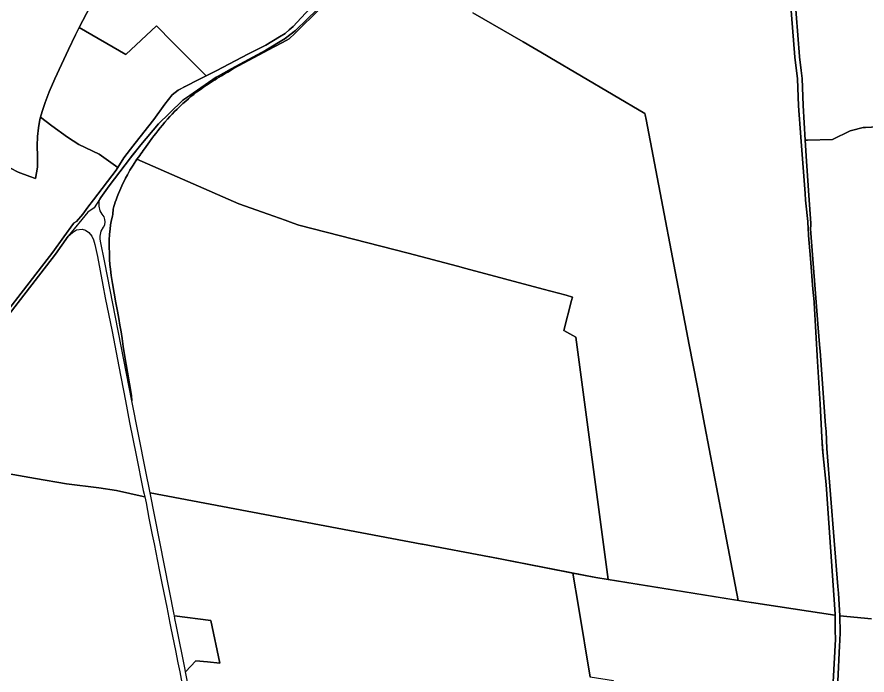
# Model space of a CAD drawing. Header units: metres. Extents: x 3 to 1005126, y 39 to 4383651.
# Drawn here: x 477823 to 479338, y 4369776 to 4370949 of the extents above; entities that cross this region are included whole.
import ezdxf

# ---------------------------------------------------------------- set-up
doc = ezdxf.new("R2010")
doc.units = ezdxf.units.M
doc.header["$MEASUREMENT"] = 0
doc.layers.add('TM_Llucmajor', color=7, linetype='Continuous')

msp = doc.modelspace()

# ---------------------------------------------------------------- linework, layer by layer
at = {"layer": 'TM_Llucmajor', "linetype": 'Continuous', "flags": 128}
for points in [[(479198.4, 4371021.5), (479209.7, 4370877.6), (479214.5, 4370838.8), (479216.1, 4370790.9), (479220.4, 4370734.9), (479228, 4370634.2), (479228.9, 4370622.5), (479229.5, 4370617), (479232.6, 4370584.8), (479232.8, 4370582.2), (479232.9, 4370581.3), (479233.3, 4370574.1), (479234.1, 4370559.4), (479237.5, 4370518.5), (479242, 4370463.7), (479243.9, 4370441.3), (479244, 4370439.7), (479250.2, 4370334.7), (479254.7, 4370259), (479258.1, 4370199.8), (479259.3, 4370179.5), (479260.5, 4370166.7), (479260.5, 4370166.7), (479265.4, 4370115.5), (479281.7, 4369884.7), (479281.7, 4369882.4), (479280.9, 4369882.5), (479132.5, 4369905.1), (479131.7, 4369905.2), (479108.9, 4369908.9), (479088, 4370017.7), (479049.2, 4370219.8), (479035.3, 4370292.3), (479021.4, 4370364.9), (478944.3, 4370766.6), (478942.8, 4370774.8), (478942.3, 4370777), (478772.8, 4370876.8), (478767, 4370880.3), (478725, 4370904.7), (478635.6, 4370956.7)], [(479278, 4369763.4), (479282.1, 4369839.8), (479281.9, 4369855.2), (479281.7, 4369882.4), (479281.7, 4369884.7), (479265.4, 4370115.5), (479260.5, 4370166.7), (479258.1, 4370199.8), (479254.7, 4370259), (479250.2, 4370334.7), (479244, 4370439.7), (479243.9, 4370441.3), (479242, 4370463.7), (479237.5, 4370518.5), (479234.1, 4370559.4), (479233.3, 4370574.1), (479232.9, 4370581.3), (479232.8, 4370582.2), (479232.6, 4370584.8), (479229.5, 4370617), (479228.9, 4370622.5), (479228, 4370634.2), (479220.4, 4370734.9), (479216.1, 4370790.9), (479214.5, 4370838.8), (479209.7, 4370877.6), (479198.4, 4371021.5)], [(479379.2, 4370754.5), (479336, 4370752), (479331.3, 4370751.8), (479311, 4370746.7), (479308.2, 4370745.9), (479276.7, 4370730.9), (479232.1, 4370729.5), (479228.2, 4370729.4), (479224.3, 4370791.4), (479222.7, 4370839.4), (479221, 4370853.5), (479217.9, 4370878.1), (479217.9, 4370878.4), (479205.9, 4371031.3)], [(479205.9, 4371031.3), (479217.9, 4370878.4), (479217.9, 4370878.1), (479221, 4370853.5), (479222.7, 4370839.4), (479224.3, 4370791.4), (479228.2, 4370729.4), (479230.5, 4370692.2), (479235.2, 4370622.3), (479238.1, 4370581.5), (479238.3, 4370576.4), (479237.8, 4370573.3), (479237.5, 4370571.3), (479251, 4370402), (479254.4, 4370358.2), (479254.8, 4370353.9), (479264.5, 4370220.5), (479264.8, 4370216.3), (479265.8, 4370210.3), (479267, 4370180), (479286.6, 4369933.6), (479287.5, 4369922), (479290.1, 4369881.4), (479290.4, 4369851.7), (479289.7, 4369837.3), (479289.3, 4369828.2), (479286.3, 4369765.2)], [(478391.3, 4370995.1), (478339.9, 4370945), (478319.1, 4370924.9), (478301.4, 4370911.2), (478301, 4370910.9), (478266.5, 4370890), (478204.7, 4370856.6), (478181.2, 4370843.4), (478181.2, 4370843.4), (478177.6, 4370841.6), (478131, 4370809.2), (478118.6, 4370800.6), (478094.3, 4370777.5), (478093.8, 4370777), (478075, 4370758.5), (478043.3, 4370721.1), (478025, 4370698), (477987, 4370648.2), (477972.2, 4370627.3), (477970.2, 4370624.5), (477969.8, 4370623.9), (477960.5, 4370608.9), (477949.2, 4370601.4), (477914.1, 4370558.2), (477891.1, 4370526.1), (477755.9, 4370351.7)], [(478363.9, 4370964.9), (478317.8, 4370919.8), (478307.7, 4370909.9), (478296, 4370903.6), (478281.5, 4370895.9), (478208.6, 4370857.3), (478205.3, 4370854.9), (478198.4, 4370850.5), (478192.3, 4370847.1), (478187.2, 4370844.2), (478183, 4370841.7), (478182.9, 4370841.6), (478179.2, 4370839.4), (478175.8, 4370837.3), (478172.4, 4370835.2), (478168.9, 4370832.9), (478165, 4370830.4), (478160.6, 4370827.5), (478155.4, 4370824), (478149.6, 4370820), (478143.5, 4370815.5), (478137.7, 4370811.2), (478132.7, 4370807.2), (478128.2, 4370803.3), (478123.5, 4370799.2), (478118.4, 4370794.6), (478113.1, 4370789.8), (478108.1, 4370785), (478103.5, 4370780.5), (478099.3, 4370776), (478095.2, 4370771.5), (478090.9, 4370766.7), (478086.5, 4370761.7), (478082.1, 4370756.4), (478077.8, 4370751.2), (478073.7, 4370746.1), (478070, 4370741.3), (478066.7, 4370737), (478063.1, 4370732.4), (478058.7, 4370726.4), (478052.8, 4370718.2), (478048.4, 4370711.8), (478047.8, 4370711), (478045.7, 4370708.1), (478043.6, 4370705.2), (478041.5, 4370702.3), (478039, 4370699.2), (478036.1, 4370695.5), (478029.5, 4370685), (478023.8, 4370675.8), (478019.4, 4370668), (478016, 4370661.8), (478013.5, 4370656.7), (478011.5, 4370652.4), (478009.6, 4370648.3), (478007.7, 4370644.1), (478005.7, 4370639.5), (478003.6, 4370634.2), (478001.5, 4370628.6), (477999.5, 4370623.3), (477997.8, 4370618.7), (477996.4, 4370614.8), (477995.4, 4370611.5), (477994.8, 4370608.7), (477994.3, 4370606.3), (477994, 4370603.7), (477993.7, 4370600.8), (477993.3, 4370597.5), (477992.7, 4370593.8), (477991.8, 4370589.6), (477990.8, 4370584.7), (477989.6, 4370578.5), (477988.6, 4370570.9), (477987.7, 4370561.8), (477987.1, 4370551.2), (477987, 4370539.4), (477987.3, 4370527.5), (477987.8, 4370516.8), (477988.3, 4370508), (477989.2, 4370499.4), (477990.8, 4370488.5), (477993.2, 4370473.8), (477996.1, 4370456.7), (477999.1, 4370439.7), (478001.8, 4370424.7), (478004.1, 4370411.5), (478006.2, 4370399.5), (478008.1, 4370388), (478009.9, 4370375.8), (478012.1, 4370361.5), (478014.9, 4370343.3), (478019.4, 4370316.2), (478026.6, 4370274.6), (478027.6, 4370264.9), (477979.1, 4370511.2), (477971.5, 4370549.7), (477970.8, 4370553.6), (477971.1, 4370558.3), (477972.8, 4370567.1), (477977.1, 4370574.7), (477979.2, 4370578.3), (477979.7, 4370583.8), (477979.3, 4370587.8), (477978, 4370593.1), (477974.4, 4370597.8), (477970.7, 4370603.5), (477969.3, 4370611.8), (477969.2, 4370617.8), (477969.8, 4370623.9), (477970.2, 4370624.5), (477972.2, 4370627.3), (477987, 4370648.2), (478025, 4370698), (478026.4, 4370699.7), (478043.3, 4370721.1), (478075, 4370758.5), (478093.8, 4370777), (478094.3, 4370777.5), (478118.6, 4370800.6), (478131, 4370809.2), (478177.6, 4370841.6), (478181.2, 4370843.4), (478181.2, 4370843.4), (478204.7, 4370856.6), (478266.5, 4370890), (478301, 4370910.9), (478319.1, 4370924.9), (478339.9, 4370945), (478391.3, 4370995.1)], [(477751, 4370355.2), (477886.4, 4370529.6), (477906.2, 4370557.2), (477923.3, 4370581.2), (477923.6, 4370581.5), (477928.8, 4370584.8), (477939.9, 4370597.3), (477948.9, 4370610), (477959, 4370623.3), (477999.5, 4370676.2), (478013.1, 4370698), (478025.2, 4370713.4), (478033.5, 4370724.1), (478066.6, 4370766.6), (478086.5, 4370793.4), (478099.5, 4370810.3), (478109.9, 4370818.7), (478121.2, 4370824.6), (478148.2, 4370838.5), (478179, 4370854), (478200.2, 4370865), (478235.6, 4370883.2), (478266.1, 4370899), (478290.8, 4370913.8), (478300.6, 4370919.8), (478308.1, 4370926), (478315, 4370932), (478322.4, 4370939.6), (478344.9, 4370964.1)], [(477953.2, 4370968.1), (477939.8, 4370942.9), (477933.6, 4370930.5), (477927, 4370917.4), (477914.5, 4370891.3), (477902, 4370864.5), (477890.2, 4370838.6), (477880.2, 4370815.5), (477872.7, 4370796.5), (477867.4, 4370780.7), (477864.7, 4370770.4), (477864.7, 4370770.4), (477863.5, 4370766.2), (477860.7, 4370751.6), (477858.9, 4370736.2), (477858.5, 4370719.4), (477859.1, 4370701), (477858.9, 4370681.2), (477855.6, 4370661.4), (477845.3, 4370664.5), (477824.8, 4370672.5), (477810.9, 4370679.8)], [(478344.9, 4370964.1), (478322.4, 4370939.6), (478315, 4370932), (478308.1, 4370926), (478300.6, 4370919.8), (478290.8, 4370913.8), (478266.1, 4370899), (478235.6, 4370883.2), (478200.2, 4370865), (478179, 4370854), (478159.9, 4370844.4), (478100.1, 4370904.4), (478100.1, 4370904.4), (478071.2, 4370933.4), (478016.9, 4370882), (477933.6, 4370930.5), (477939.8, 4370942.9), (477953.2, 4370968.1)], [(478635.6, 4370956.7), (478725, 4370904.7), (478767, 4370880.3), (478772.8, 4370876.8), (478942.3, 4370777), (478942.8, 4370774.8), (478944.3, 4370766.6), (479021.4, 4370364.9), (479035.3, 4370292.3), (479049.2, 4370219.8), (479088, 4370017.7), (479108.9, 4369908.9), (478876.8, 4369946.2), (478818.9, 4370378.4), (478797.7, 4370390), (478811.6, 4370443.6), (478813.2, 4370449.8), (478801.7, 4370452.9), (478761, 4370463.9), (478623.2, 4370501), (478608.1, 4370505.1), (478520.3, 4370528.3), (478325.3, 4370578), (478315.3, 4370581.6), (478301, 4370586.6), (478270.6, 4370597.3), (478218.1, 4370615.9), (478036.1, 4370695.5), (478039, 4370699.2), (478041.5, 4370702.3), (478043.6, 4370705.2), (478045.7, 4370708.1), (478047.8, 4370711), (478048.4, 4370711.8), (478052.8, 4370718.2), (478058.7, 4370726.4), (478063.1, 4370732.4), (478066.7, 4370737), (478070, 4370741.3), (478073.7, 4370746.1), (478077.8, 4370751.2), (478082.1, 4370756.4), (478086.5, 4370761.7), (478090.9, 4370766.7), (478095.2, 4370771.5), (478099.3, 4370776), (478103.5, 4370780.5), (478108.1, 4370785), (478113.1, 4370789.8), (478118.4, 4370794.6), (478123.5, 4370799.2), (478128.2, 4370803.3), (478132.7, 4370807.2), (478137.7, 4370811.2), (478143.5, 4370815.5), (478149.6, 4370820), (478155.4, 4370824), (478160.6, 4370827.5), (478165, 4370830.4), (478168.9, 4370832.9), (478172.4, 4370835.2), (478175.8, 4370837.3), (478179.2, 4370839.4), (478182.9, 4370841.6), (478183, 4370841.7), (478187.2, 4370844.2), (478192.3, 4370847.1), (478198.4, 4370850.5), (478205.3, 4370854.9), (478208.6, 4370857.3), (478208.6, 4370857.3), (478281.5, 4370895.9), (478296, 4370903.6), (478307.7, 4370909.9), (478317.8, 4370919.8), (478363.9, 4370964.9)], [(477810.9, 4370679.8), (477824.8, 4370672.5), (477845.3, 4370664.5), (477855.6, 4370661.4), (477858.9, 4370681.2), (477859.1, 4370701), (477858.5, 4370719.4), (477858.9, 4370736.2), (477860.7, 4370751.6), (477863.5, 4370766.2), (477864.7, 4370770.4), (477884.5, 4370754.8), (477912.9, 4370734.9), (477932.6, 4370721.6), (477969.4, 4370704.4), (478002.4, 4370680.8), (477999.5, 4370676.2), (477959, 4370623.3), (477948.9, 4370610), (477939.9, 4370597.3), (477928.8, 4370584.8), (477923.6, 4370581.5), (477923.3, 4370581.2), (477906.2, 4370557.2), (477886.4, 4370529.6), (477751, 4370355.2)], [(479346.5, 4369876), (479290.1, 4369881.4), (479287.5, 4369922), (479286.6, 4369933.6), (479267, 4370180), (479265.8, 4370210.3), (479264.8, 4370216.3), (479264.5, 4370220.5), (479254.8, 4370353.9), (479254.4, 4370358.2), (479251, 4370402), (479251, 4370402), (479237.5, 4370571.3), (479237.8, 4370573.3), (479238.3, 4370576.4), (479238.4, 4370577), (479238.1, 4370581.5), (479235.2, 4370622.3), (479230.5, 4370692.2), (479228.2, 4370729.4), (479232.1, 4370729.5), (479276.7, 4370730.9), (479308.2, 4370745.9), (479311, 4370746.7), (479331.3, 4370751.8), (479336, 4370752), (479379.2, 4370754.5)], [(477755.9, 4370351.7), (477891.1, 4370526.1), (477914.1, 4370558.2), (477921.3, 4370565.1), (477928.7, 4370569.4), (477938.9, 4370570.6), (477944.9, 4370569.2), (477951, 4370564.7), (477955.8, 4370558.3), (477958.8, 4370552.1), (477961.7, 4370543.8), (477966.3, 4370521.9), (477975.7, 4370470.8), (477979.8, 4370448.6), (477992.5, 4370388.4), (478004.4, 4370326), (478016.1, 4370264.9), (478023.5, 4370226.3), (478035.4, 4370168.2), (478047.7, 4370105.1), (478049.4, 4370098.5), (478049.4, 4370098.5), (478050.5, 4370093.7), (478047.8, 4370094.2), (477999.9, 4370104.8), (477968.7, 4370109.8), (477910.6, 4370117), (477855.5, 4370126.5), (477784, 4370138.7)], [(477784, 4370138.7), (477855.5, 4370126.5), (477910.6, 4370117), (477968.7, 4370109.8), (477999.9, 4370104.8), (478047.8, 4370094.2), (478050.5, 4370093.7), (478052.9, 4370083.1), (478058, 4370055.7), (478063.7, 4370025.8), (478067.2, 4370010.1), (478076, 4369963.7), (478081.7, 4369936.7), (478089.6, 4369897.1), (478095.4, 4369868.2), (478097.1, 4369859.6), (478105, 4369819.8), (478109.4, 4369797.9), (478112.7, 4369781.5), (478119.8, 4369746)], [(478154.3, 4369626.5), (478123.1, 4369781.4), (478141.7, 4369801.2), (478162.2, 4369799.3), (478184.6, 4369797.2), (478168.3, 4369873.4), (478103.2, 4369881.7), (478102.8, 4369884), (478059.8, 4370100.7), (478544.5, 4370009.5), (478545.5, 4370009.3), (478665, 4369986.7), (478665.9, 4369986.5), (478765.7, 4369967.1), (478765.7, 4369967.1), (478813.9, 4369957.7), (478823.7, 4369898.3), (478844.7, 4369772.2)], [(479286.3, 4369765.2), (479289.3, 4369828.2), (479289.7, 4369837.3), (479290.4, 4369851.7), (479290.1, 4369881.4), (479346.5, 4369876)]]:
    msp.add_lwpolyline(points, dxfattribs=at)
for points in [[(477969.4, 4370704.4), (477932.6, 4370721.6), (477912.9, 4370734.9), (477884.5, 4370754.8), (477864.7, 4370770.4), (477867.4, 4370780.7), (477872.7, 4370796.5), (477880.2, 4370815.5), (477890.2, 4370838.6), (477902, 4370864.5), (477914.5, 4370891.3), (477927, 4370917.4), (477933.6, 4370930.5), (478016.9, 4370882), (478071.2, 4370933.4), (478100.1, 4370904.4), (478159.9, 4370844.4), (478148.2, 4370838.5), (478121.2, 4370824.6), (478119.4, 4370823.6), (478109.9, 4370818.7), (478099.5, 4370810.3), (478086.5, 4370793.4), (478066.6, 4370766.6), (478033.5, 4370724.1), (478025.2, 4370713.4), (478013.1, 4370698), (478002.4, 4370680.8), (477969.4, 4370704.4)], [(478027.6, 4370264.9), (478026.6, 4370274.6), (478019.4, 4370316.2), (478014.9, 4370343.3), (478012.1, 4370361.5), (478009.9, 4370375.8), (478008.1, 4370388), (478006.2, 4370399.5), (478004.1, 4370411.5), (478001.8, 4370424.7), (477999.1, 4370439.7), (477996.1, 4370456.7), (477993.2, 4370473.8), (477990.8, 4370488.5), (477989.2, 4370499.4), (477988.3, 4370508), (477987.8, 4370516.8), (477987.3, 4370527.5), (477987, 4370539.4), (477987.1, 4370551.2), (477987.7, 4370561.8), (477988.6, 4370570.9), (477989.6, 4370578.5), (477990.8, 4370584.7), (477991.8, 4370589.6), (477992.7, 4370593.8), (477993.3, 4370597.5), (477993.7, 4370600.8), (477994, 4370603.7), (477994.3, 4370606.3), (477994.8, 4370608.7), (477995.4, 4370611.5), (477996.4, 4370614.8), (477997.8, 4370618.7), (477999.5, 4370623.3), (478001.5, 4370628.6), (478003.6, 4370634.2), (478005.7, 4370639.5), (478007.7, 4370644.1), (478009.6, 4370648.3), (478011.5, 4370652.4), (478013.5, 4370656.7), (478016, 4370661.8), (478019.4, 4370668), (478023.8, 4370675.8), (478029.5, 4370685), (478036.1, 4370695.5), (478218.1, 4370615.9), (478270.6, 4370597.3), (478301, 4370586.6), (478315.3, 4370581.6), (478325.3, 4370578), (478520.3, 4370528.3), (478608.1, 4370505.1), (478623.2, 4370501), (478761, 4370463.9), (478801.7, 4370452.9), (478813.2, 4370449.8), (478811.6, 4370443.6), (478797.7, 4370390), (478818.9, 4370378.4), (478876.8, 4369946.2), (478854.7, 4369949.7), (478665.9, 4369986.5), (478665, 4369986.7), (478545.5, 4370009.3), (478544.5, 4370009.5), (478059.8, 4370100.7), (478051.9, 4370141.8), (478027.6, 4370264.9)], [(479238.1, 4370581.5), (479238.4, 4370577), (479238.3, 4370576.4), (479238.1, 4370581.5)], [(479258.1, 4370199.8), (479260.5, 4370166.7), (479259.3, 4370179.5), (479258.1, 4370199.8)], [(479273.8, 4369719.4), (479230.7, 4369711.1), (479127.1, 4369691), (479072.8, 4369680.5), (479065.5, 4369679), (479055, 4369676.9), (479011, 4369667.8), (478905.2, 4369646), (478901.4, 4369669.9), (478900.8, 4369674.3), (478886.5, 4369765.5), (478844.7, 4369772.2), (478823.7, 4369898.3), (478813.9, 4369957.7), (478854.7, 4369949.7), (479131.7, 4369905.2), (479132.5, 4369905.1), (479280.9, 4369882.5), (479281.7, 4369882.4), (479281.9, 4369855.2), (479282.1, 4369839.8), (479278, 4369763.4), (479273.8, 4369719.4)], [(478103.2, 4369881.7), (478168.3, 4369873.4), (478184.6, 4369797.2), (478162.2, 4369799.3), (478141.7, 4369801.2), (478123.1, 4369781.4), (478122.3, 4369785.7), (478107, 4369862.5), (478104.2, 4369876.7), (478103.2, 4369881.7)]]:
    msp.add_lwpolyline(points, close=True, dxfattribs=at)

doc.saveas('drawing.dxf')
